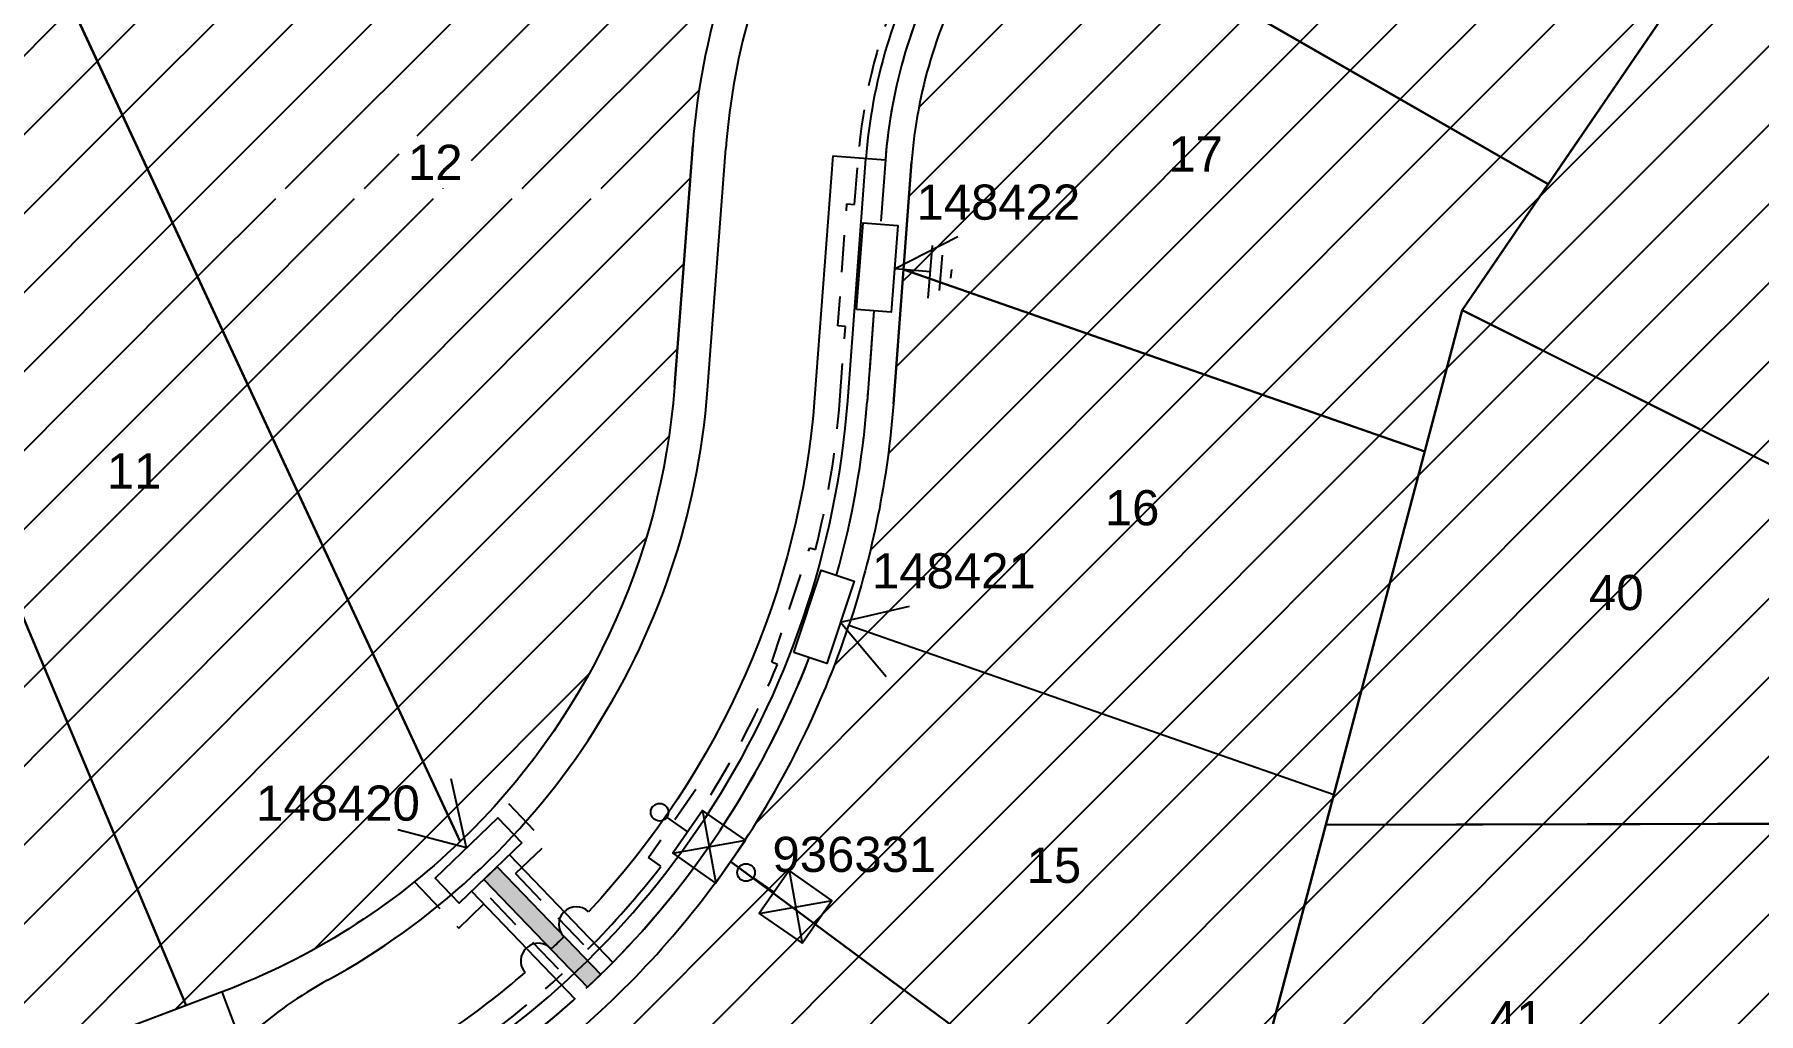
# Model space of a CAD drawing. Header units: metres. Extents: x 310835 to 311433, y 6270349 to 6270744.
# Drawn here: x 311051.5 to 311149.6, y 6270559.3 to 6270615 of the extents above; entities that cross this region are included whole.
import ezdxf
from ezdxf.enums import TextEntityAlignment as Align

# ---------------------------------------------------------------- set-up
doc = ezdxf.new("R2010")
doc.units = ezdxf.units.M
doc.header["$LTSCALE"] = 0.7
for name, pattern in [('Cable Exist OH', [1, 1, 0]), ('Dash', [5, 3, -2]), ('IE Trench LV', [6.5, 5, -1.5])]:
    doc.linetypes.add(name, pattern=pattern)
doc.layers.get('0').update_dxf_attribs({"color": 6})
for name, color, linetype in [('_User Miscellaneous1', 3, 'Continuous'), ('_User Miscellaneous11', 7, 'Continuous'), ('_User Miscellaneous3', 11, 'Continuous'), ('_User Miscellaneous4', 7, 'Continuous'), ('_User Miscellaneous7', 150, 'Continuous'), ('_User Miscellaneous8', 7, 'Continuous'), ('_User Miscellaneous9', 8, 'Continuous'), ('Cadastre Developer_SP_NEW', 4, 'Continuous'), ('Cadastre Roads_SP_NEW', 8, 'Continuous'), ('Duct_SP_NEW', 2, 'Continuous'), ('Equip_LV_NEW', 5, 'Continuous'), ('Mains_LV_NEW_T84', 2, 'Continuous'), ('Services_SP_NEW_UG', 2, 'Continuous'), ('SupportsUG_SP_LV_NEW', 2, 'Continuous'), ('SupportsUG_SP_LV_SL_NEW', 2, 'Continuous'), ('Trench_SP_NEW', 2, 'Continuous')]:
    doc.layers.add(name, color=color, linetype=linetype)
doc.layers.add('_User Miscellaneous5', color=7, linetype='Continuous', lineweight=35)
doc.layers.add('_User Notes', color=7, linetype='Continuous', plot=False)
doc.styles.add('ARIAL', font='arial.ttf', dxfattribs={"height": 2})
doc.styles.add('POLE_LABEL', font='arial.ttf')
doc.styles.add('SL_LABEL', font='arial.ttf')
doc.styles.get("Standard").update_dxf_attribs({"font": 'arial.ttf'})
doc.styles.add('style1', font='iso3098b.shx')
doc.linetypes.add('Cable New UG', pattern='A,8,-1,["x",style1,S=3.5,R=0,X=0.35,Y=-1],-3.5', length=12.5)

# ---------------------------------------------------------------- blocks, each defined once
blk = doc.blocks.new('*U35')
at = {"lineweight": -3}
blk.add_lwpolyline([(-2.475, 2.49), (2.475, 2.49), (2.475, 0.51), (-2.475, 0.51)], close=True, dxfattribs=at)
for tag, flags, p in [('STREET_CODE', 9, (1.5, 3.5)), ('OWNED_BY', 9, (1.5, 3.3)), ('OPERATED_BY', 9, (1.5, 3.1)), ('MAINTAINED_BY', 9, (1.5, 2.9)), ('STATE', 9, (1.5, 2.7)), ('SUPPORT_TYPE', 9, (1.5, 2.5)), ('USAGE', 9, (1.5, 2.3)), ('LEGEND', 9, (1.5, 2.1)), ('PARENT', 9, (1.5, 1.9)), ('Z', 1, (1.5, 0.9)), ('SUBURB', 9, (1.5, 1.7)), ('STREETNAME', 9, (1.5, 1.5)), ('LOCATION', 9, (1.5, 1.3)), ('NOTES', 9, (1.5, 1.1))]:
    blk.add_attdef(tag, text='', height=0.2, dxfattribs=dict(flags=flags)).set_placement(p, align=Align.MIDDLE_LEFT)
at = {"layer": '_User Miscellaneous4', "style": 'ARIAL', "flags": 8}
blk.add_attdef('ASSET_NUM', text='', height=2, dxfattribs=at).set_placement((2, 5.5), align=Align.MIDDLE_LEFT)
blk = doc.blocks.new('A$C1B2C29DD')
at = {"layer": 'Services_SP_NEW_UG', "color": 2, "flags": 128}
for points in [[(0, 0), (-2.1, 3.444)], [(0, 0), (2.1, 3.444)]]:
    blk.add_lwpolyline(points, dxfattribs=at)
blk = doc.blocks.new('*U135')
at = {"layer": '_User Miscellaneous7', "lineweight": -3}
for points in [[(0, -3.03), (0, -1.58)], [(-1.485, -3.03), (1.5, -6.015)], [(1.485, -3.03), (-1.485, -6)]]:
    blk.add_lwpolyline(points, dxfattribs=at)
blk.add_lwpolyline([(-1.485, -6), (1.485, -6), (1.485, -3.03), (-1.485, -3.03)], close=True, dxfattribs=at)
blk.add_circle((0, -1.08), 0.5, dxfattribs=at)
at = {"layer": '_User Miscellaneous8', "color": 2, "lineweight": -3}
blk.add_lwpolyline([(-1.485, 0), (1.485, 0), (1.485, 2.97), (-1.485, 2.97)], close=True, dxfattribs=at)
at = {"layer": '_User Miscellaneous9', "color": 2, "lineweight": -3}
for points in [[(-1.485, 2.97), (1.5, -0.015)], [(1.485, 2.97), (-1.485, -0.015)]]:
    blk.add_lwpolyline(points, dxfattribs=at)
at = {"style": 'POLE_LABEL', "flags": 9}
blk.add_attdef('STRUCTURE_PLANT_NUMBER', text='', height=0.2, dxfattribs=at).set_placement((1.641, 1.727), align=Align.MIDDLE_LEFT)
for tag, flags, p in [('STREET_CODE', 9, (1.641, 1.485)), ('OWNED_BY', 9, (1.641, 1.085)), ('OPERATED_BY', 9, (1.641, 0.885)), ('COLUMN_TYPE', 9, (1.641, 1.285)), ('STATE', 9, (1.641, 0.485)), ('USAGE', 9, (1.641, 0.285)), ('MAINTAINED_BY', 9, (1.641, 0.685)), ('LEGEND', 9, (1.641, 0.085)), ('SUBURB', 9, (1.641, -0.315)), ('STREETNAME', 9, (1.641, -0.515)), ('PARENT', 9, (1.641, -0.115)), ('LOCATION', 9, (1.641, -0.715)), ('NOTES', 9, (1.641, -0.915)), ('Z', 1, (1.641, -1.315)), ('LABEL_ALIGNMENT', 9, (1.641, -1.115))]:
    blk.add_attdef(tag, text='', height=0.2, dxfattribs=dict(flags=flags)).set_placement(p, align=Align.MIDDLE_LEFT)
at = {"layer": '_User Miscellaneous5', "style": 'ARIAL', "flags": 8}
blk.add_attdef('ASSET_NUM', text='', height=2, dxfattribs=at).set_placement((2, 3.485), align=Align.MIDDLE_LEFT)
blk = doc.blocks.new('*U49')
at = {"layer": '_User Miscellaneous8', "color": 2}
blk.add_line((0, 0), (0, 1.45), dxfattribs=at)
blk.add_circle((0, 1.95), 0.5, dxfattribs=at)
for tag, p, flags in [('Z', (0, 0), 1), ('OPERATED_BY', (0, -9.607), 9)]:
    blk.add_attdef(tag, p, '', height=0.2, dxfattribs=dict(flags=flags))
at = {"style": 'SL_LABEL', "flags": 9}
blk.add_attdef('STREET_CODE', text='', height=0.2, dxfattribs=at).set_placement((0, -0.2), align=Align.MIDDLE_LEFT)
at = {"flags": 9}
for tag, p in [('CONSTRUCTED_VOLTAGE', (0, -0.4)), ('CONTROL_TYPE', (0, -0.6)), ('LANTERN_PURPOSE', (0, -0.8)), ('LANTERN_TYPE', (0, -1)), ('OPERATING_VOLTAGE', (0, -1.4)), ('ORIENTATION', (0, -1.6)), ('OWNED_BY', (0, -1.8)), ('STATE', (0, -2)), ('NO_PHASES', (0, -1.2)), ('CEXIST', (0, -2.4)), ('CNEW', (0, -2.6)), ('CNUMBER', (0, -2.8)), ('CREMOVE', (0, -3)), ('USAGE', (0, -2.2)), ('CREPLACE', (0, -3.2)), ('LKINGHEIGHT', (0, -3.4)), ('LBRACKET', (0, -3.6)), ('LBRACKETVOCAB', (0, -3.8)), ('LCATEGORY', (0, -4)), ('LCHARGE1', (0, -4.2)), ('LCHARGE1PERCENT', (0, -4.4)), ('LCHARGE2', (0, -4.6)), ('LCHARGE2PERCENT', (0, -4.8)), ('LCHARGE3', (0, -5)), ('LCHARGE3PERCENT', (0, -5.2)), ('LEXIST', (0, -5.4)), ('LLAMP', (0, -5.6)), ('LLAMPVOCAB', (0, -5.8)), ('LMAST', (0, -6)), ('LMASTVOCAB', (0, -6.2)), ('LNEW', (0, -6.4)), ('LANTNUMBER', (0, -6.6)), ('LOUTREACH', (0, -7)), ('LOUTREACHVOCAB', (0, -7.2)), ('LRATECODE', (0, -7.4)), ('LREMOVE', (0, -7.6)), ('LREPLACE', (0, -7.8)), ('SUBURB', (0, -8.6)), ('STREETNAME', (0, -8.8)), ('LTYPE', (0, -8)), ('LTYPEVOCAB', (0, -8.2)), ('LEGEND', (0, -8.4)), ('LOCATION', (0, -9)), ('NOTES', (0, -9.2)), ('MAINTAINED_BY', (0, -9.863))]:
    blk.add_attdef(tag, text='', height=0.2, dxfattribs=at).set_placement(p, align=Align.MIDDLE_LEFT)
at = {"layer": '_User Notes', "style": 'SL_LABEL', "flags": 8}
blk.add_attdef('ASSET_NUM', text='', height=2.5, dxfattribs=at).set_placement((2, 2), align=Align.MIDDLE_LEFT)
at = {"layer": '_User Notes', "flags": 8}
blk.add_attdef('LNUMBER', text='', height=2.5, dxfattribs=at).set_placement((1.2, -2.8), align=Align.MIDDLE_LEFT)
blk = doc.blocks.new('Earth')
for p, q in [((0, -2.044), (0, 0)), ((-1.5, -2.044), (1.5, -2.044)), ((-1, -2.644), (1, -2.644)), ((-0.25, -3.244), (0.25, -3.244))]:
    blk.add_line(p, q)

msp = doc.modelspace()

# ---------------------------------------------------------------- hatches: boundary and pattern name
at = {"layer": '_User Miscellaneous1'}
h = msp.add_hatch(dxfattribs=at)
h.set_pattern_fill('ANSI31', color=256)
h.paths.add_polyline_path([(311118.895, 6270644.307, 0.007075), (311117.241, 6270641.423), (311107.451, 6270623.789), (311137.65, 6270606.451), (311147.248, 6270620.483)])
h = msp.add_hatch(dxfattribs=at)
h.set_pattern_fill('ANSI31', color=256)
h.paths.add_polyline_path([(311161.417, 6270641.199), (311157.787, 6270635.893), (311147.248, 6270620.483), (311170.489, 6270600.953, -0.07369), (311184.01, 6270611.167)])
h.paths.add_polyline_path([(311163.127, 6270619.551), (311167.256, 6270619.551), (311167.256, 6270622.615), (311163.127, 6270622.615)], flags=24)
h = msp.add_hatch(dxfattribs=at)
h.set_pattern_fill('ANSI31', color=256)
edge = h.paths.add_edge_path()
edge.add_line((311091.031, 6270618.725), (311090.028, 6270619.915))
edge.add_line((311090.028, 6270619.915), (311088.774, 6270620.465))
edge.add_line((311088.774, 6270620.465), (311089.045, 6270621.082))
edge.add_line((311089.045, 6270621.082), (311075.719, 6270636.897))
edge.add_line((311075.719, 6270636.897), (311072.788, 6270634.911))
edge.add_line((311072.788, 6270634.911), (311053.723, 6270618.374))
edge.add_line((311053.723, 6270618.374), (311052.945, 6270618.004))
edge.add_line((311052.945, 6270618.004), (311075.716, 6270569.054))
edge.add_arc((311048.02, 6270597.915), 40, 313.81986, 355.67803)
edge.add_line((311087.907, 6270594.901), (311088.947, 6270608.662))
edge.add_arc((311128.833, 6270605.647), 40, 160.91663, 175.67803, ccw=False)
h.paths.add_polyline_path([(311061.661, 6270605.636), (311084.88, 6270605.636), (311084.88, 6270606.198), (311061.661, 6270606.198)], flags=16)
h.paths.add_polyline_path([(311072.238, 6270606.191), (311076.35, 6270606.191), (311076.35, 6270609.204), (311072.238, 6270609.204)], flags=16)
h = msp.add_hatch(dxfattribs=at)
h.set_pattern_fill('ANSI31', color=256)
h.paths.add_polyline_path([(311107.451, 6270623.789), (311106.73, 6270622.49), (311104.773, 6270618.965, 0.107949), (311101.411, 6270607.72), (311100.948, 6270601.597), (311130.615, 6270591.248), (311132.743, 6270599.276), (311137.251, 6270605.867), (311137.65, 6270606.451)])
h = msp.add_hatch(dxfattribs=at)
h.set_pattern_fill('ANSI31', color=256)
h.paths.add_polyline_path([(311170.489, 6270600.953), (311147.248, 6270620.483), (311137.65, 6270606.451), (311132.743, 6270599.276), (311159.759, 6270585.767, -0.005097), (311160.286, 6270586.821), (311161.772, 6270589.792), (311161.888, 6270589.734, -0.061377)])
h.paths.add_polyline_path([(311149.659, 6270602.198), (311153.77, 6270602.198), (311153.77, 6270605.21), (311149.659, 6270605.21)], flags=24)
h = msp.add_hatch(dxfattribs=at)
h.set_pattern_fill('ANSI31', color=256)
h.paths.add_polyline_path([(311075.716, 6270569.054), (311052.945, 6270618.004), (311038.493, 6270611.137), (311060.113, 6270559.724), (311062.157, 6270560.497, 0.101239)])
h.paths.add_polyline_path([(311063.884, 6270569.132), (311074.202, 6270569.132), (311074.202, 6270573.253), (311063.884, 6270573.253)], flags=24)
h.paths.add_polyline_path([(311055.091, 6270588.633), (311059.203, 6270588.633), (311059.203, 6270591.646), (311055.091, 6270591.646)], flags=24)
h = msp.add_hatch(dxfattribs=at)
h.set_pattern_fill('ANSI31', color=256)
h.paths.add_polyline_path([(311038.493, 6270611.137), (311024.042, 6270604.269), (311043.274, 6270553.363), (311060.113, 6270559.724)])
h.paths.add_polyline_path([(311024.121, 6270575.259), (311026.696, 6270575.259), (311026.696, 6270578.322), (311024.121, 6270578.322)], flags=24)
h.paths.add_polyline_path([(311039.653, 6270581.583), (311043.782, 6270581.583), (311043.782, 6270584.646), (311039.653, 6270584.646)], flags=24)
h = msp.add_hatch(dxfattribs=at)
h.set_pattern_fill('ANSI31', color=256)
h.paths.add_polyline_path([(311100.948, 6270601.597), (311100.371, 6270593.959, -0.061409), (311097.843, 6270581.363), (311125.442, 6270571.735), (311130.615, 6270591.248)])
h = msp.add_hatch(dxfattribs=at)
h.set_pattern_fill('ANSI31', color=256)
h.paths.add_polyline_path([(311159.535, 6270585.32), (311159.542, 6270585.317, -0.002163), (311159.759, 6270585.767), (311132.743, 6270599.276), (311130.615, 6270591.248), (311124.982, 6270569.999), (311154.723, 6270570.074, -0.052088), (311157.944, 6270581.644), (311157.746, 6270581.743)])
h.paths.add_polyline_path([(311139.466, 6270581.715), (311143.578, 6270581.715), (311143.578, 6270584.727), (311139.466, 6270584.727)], flags=24)
h = msp.add_hatch(dxfattribs=at)
h.set_pattern_fill('ANSI31', color=256)
h.paths.add_polyline_path([(311125.442, 6270571.735), (311097.843, 6270581.363, -0.064934), (311091.931, 6270569.138), (311091.948, 6270569.126), (311091.099, 6270567.908), (311118.963, 6270547.291)])
h = msp.add_hatch(dxfattribs=at)
h.set_pattern_fill('ANSI31', color=256)
h.paths.add_polyline_path([(311126.587, 6270542.863), (311110.222, 6270536.661), (311122.615, 6270503.961), (311138.941, 6270510.263)])
h.paths.add_polyline_path([(311152.501, 6270547.925), (311152.501, 6270547.925), (311152.913, 6270552.359), (311152.96, 6270552.857), (311126.587, 6270542.863), (311138.941, 6270510.263), (311145.642, 6270512.85), (311149.744, 6270518.273)])
h.paths.add_polyline_path([(311154.162, 6270565.79), (311154.162, 6270565.79, -0.018692), (311154.723, 6270570.074), (311124.982, 6270569.999), (311116.807, 6270539.157), (311152.96, 6270552.857)])
h.paths.add_polyline_path([(311110.222, 6270536.661), (311101.191, 6270533.239), (311101.191, 6270533.239), (311093.858, 6270530.46), (311106.288, 6270497.659), (311122.615, 6270503.961)])
h.paths.add_polyline_path([(311122.525, 6270523.393), (311126.649, 6270523.393), (311126.649, 6270526.444), (311122.525, 6270526.444)], flags=24)
h = msp.add_hatch(dxfattribs=at)
h.set_pattern_fill('ANSI31', color=256)
h.paths.add_polyline_path([(311091.099, 6270567.908), (311090.251, 6270566.689), (311090.233, 6270566.701, -0.06158), (311081.361, 6270557.361), (311101.191, 6270533.239), (311110.222, 6270536.661), (311116.807, 6270539.157), (311118.963, 6270547.291)])
at = {"layer": '_User Miscellaneous11'}
h = msp.add_hatch(color=256, dxfattribs=at)
h.dxf.hatch_style = 1
h.paths.add_polyline_path([(311077.816, 6270567.618), (311077.065, 6270566.898), (311082.958, 6270560.758), (311083.708, 6270561.478)])

# ---------------------------------------------------------------- linework, layer by layer
at = {"layer": 'Cadastre Developer_SP_NEW'}
for p, q in [((311137.65, 6270606.451), (311107.451, 6270623.789)), ((311132.743, 6270599.276), (311147.248, 6270620.483)), ((311147.248, 6270620.483), (311137.65, 6270606.451)), ((311052.945, 6270618.004), (311075.716, 6270569.054)), ((311087.907, 6270594.901), (311088.947, 6270608.662)), ((311100.371, 6270593.959), (311101.411, 6270607.72)), ((311101.411, 6270607.72), (311100.948, 6270601.597)), ((311137.65, 6270606.451), (311132.743, 6270599.276)), ((311100.948, 6270601.597), (311100.371, 6270593.959)), ((311130.615, 6270591.248), (311100.948, 6270601.597)), ((311132.743, 6270599.276), (311118.963, 6270547.291)), ((311124.982, 6270569.999), (311132.743, 6270599.276)), ((311130.615, 6270591.248), (311132.743, 6270599.276)), ((311132.743, 6270599.276), (311159.759, 6270585.767)), ((311125.442, 6270571.735), (311130.615, 6270591.248)), ((311097.843, 6270581.363), (311125.442, 6270571.735)), ((311118.963, 6270547.291), (311125.442, 6270571.735)), ((311116.807, 6270539.157), (311124.982, 6270569.999)), ((311124.982, 6270569.999), (311154.723, 6270570.074)), ((311091.099, 6270567.908), (311118.963, 6270547.291))]:
    msp.add_line(p, q, dxfattribs=at)
at = {"layer": 'Cadastre Developer_SP_NEW', "linetype": 'Continuous'}
for p, q in [((311060.113, 6270559.724), (311038.493, 6270611.137)), ((311062.157, 6270560.497), (311060.113, 6270559.724)), ((311060.113, 6270559.724), (311043.274, 6270553.363))]:
    msp.add_line(p, q, dxfattribs=at)
at = {"layer": 'Cadastre Developer_SP_NEW', "linetype": 'Dash'}
for p, q in [((311098.164, 6270605.292), (311098.362, 6270607.917)), ((311097.325, 6270594.156), (311097.642, 6270598.361))]:
    msp.add_line(p, q, dxfattribs=at)
at = {"layer": 'Cadastre Developer_SP_NEW'}
for points in [[(311117.241, 6270641.423), (311107.451, 6270623.789), (311137.65, 6270606.451), (311147.248, 6270620.483), (311118.895, 6270644.307, 0.007075), (311117.241, 6270641.423)], [(311075.716, 6270569.054), (311052.945, 6270618.004), (311053.723, 6270618.374), (311075.448, 6270637.219), (311091.031, 6270618.725, 0.064498), (311088.947, 6270608.662), (311087.907, 6270594.901, -0.184699), (311075.716, 6270569.054)], [(311100.948, 6270601.597), (311130.615, 6270591.248), (311132.743, 6270599.276), (311137.65, 6270606.451), (311107.451, 6270623.789), (311104.773, 6270618.965, 0.107949), (311101.411, 6270607.72), (311100.948, 6270601.597)], [(311159.759, 6270585.767), (311132.743, 6270599.276), (311137.251, 6270605.867), (311147.248, 6270620.483), (311170.489, 6270600.953, 0.080953), (311159.759, 6270585.767)], [(311097.843, 6270581.363), (311125.442, 6270571.735), (311130.615, 6270591.248), (311100.948, 6270601.597), (311100.371, 6270593.959, -0.061409), (311097.843, 6270581.363)], [(311124.982, 6270569.999), (311154.723, 6270570.074, -0.071654), (311159.759, 6270585.767), (311132.743, 6270599.276), (311124.982, 6270569.999)], [(311118.963, 6270547.291), (311091.099, 6270567.908, 0.07204), (311097.843, 6270581.363), (311125.442, 6270571.735), (311118.963, 6270547.291)], [(311154.162, 6270565.79, -0.018692), (311154.723, 6270570.074), (311124.982, 6270569.999), (311116.807, 6270539.157), (311152.96, 6270552.857), (311154.162, 6270565.79)], [(311101.191, 6270533.239), (311081.361, 6270557.361, 0.068682), (311091.099, 6270567.908), (311118.963, 6270547.291), (311116.807, 6270539.157), (311101.191, 6270533.239)]]:
    msp.add_lwpolyline(points, format="xyb", close=True, dxfattribs=at)
at = {"layer": 'Cadastre Developer_SP_NEW', "linetype": 'Continuous'}
msp.add_lwpolyline([(311060.113, 6270559.724), (311038.493, 6270611.137), (311052.945, 6270618.004), (311075.716, 6270569.054, -0.101239), (311062.157, 6270560.497), (311060.113, 6270559.724)], format="xyb", close=True, dxfattribs=at)
msp.add_lwpolyline([(311038.493, 6270611.137), (311060.113, 6270559.724), (311043.274, 6270553.363), (311024.042, 6270604.269), (311038.493, 6270611.137)], close=True, dxfattribs=at)
at = {"layer": 'Cadastre Developer_SP_NEW', "linetype": 'Dash', "flags": 128}
for points in [[(311097.642, 6270598.361), (311097.207, 6270598.394), (311097.729, 6270605.325), (311098.164, 6270605.292)], [(311093.773, 6270579.126), (311093.451, 6270579.251), (311095.611, 6270585.764), (311095.932, 6270585.657)], [(311087.131, 6270567.642), (311086.421, 6270568.136), (311089.261, 6270572.215), (311089.977, 6270571.717)], [(311078.854, 6270567.229), (311080.64, 6270568.943), (311078.119, 6270571.57)], [(311078.854, 6270567.229), (311082.986, 6270562.924)], [(311073.104, 6270566.757), (311075.626, 6270564.13), (311077.411, 6270565.844)], [(311077.411, 6270565.844), (311081.543, 6270561.539)]]:
    msp.add_lwpolyline(points, dxfattribs=at)
at = {"layer": 'Cadastre Developer_SP_NEW', "flags": 128}
msp.add_lwpolyline([(311068.004, 6270545.067), (311062.157, 6270560.497)], dxfattribs=at)
at = {"layer": 'Cadastre Developer_SP_NEW', "linetype": 'Dash'}
for centre, radius, start, end in [((311128.871, 6270605.619), 30.595, 157.37436, 175.6922), ((311048.06, 6270597.867), 49.405, 345.69152, 355.6922), ((311048.06, 6270597.867), 49.405, 328.04155, 337.70801), ((311048.06, 6270597.867), 49.405, 298.96711, 312.66594)]:
    msp.add_arc(centre, radius, start, end, dxfattribs=at)
at = {"layer": 'Cadastre Developer_SP_NEW'}
msp.add_arc((311048.06, 6270597.867), 49.405, 314.98554, 322.2753, dxfattribs=at)
at = {"layer": 'Cadastre Roads_SP_NEW'}
for p, q in [((311089.792, 6270594.723), (311090.829, 6270608.484)), ((311097.769, 6270594.123), (311098.806, 6270607.883))]:
    msp.add_line(p, q, dxfattribs=at)
for centre, radius, start, end in [((311128.871, 6270605.619), 38.15, 150.97717, 175.6922), ((311128.871, 6270605.619), 30.15, 150.97717, 175.6922), ((311048.06, 6270597.867), 41.85, 326.62102, 355.6922), ((311048.06, 6270597.867), 49.85, 326.62102, 355.6922), ((311048.06, 6270597.867), 41.85, 298.69928, 326.62102), ((311048.06, 6270597.867), 49.85, 298.69928, 326.62102), ((311079.682, 6270540.107), 24, 118.69928, 144.41368)]:
    msp.add_arc(centre, radius, start, end, dxfattribs=at)
at = {"layer": 'Duct_SP_NEW'}
for p, q in [((311077.065, 6270566.898), (311077.44, 6270567.258)), ((311077.816, 6270567.618), (311077.44, 6270567.258)), ((311077.816, 6270567.618), (311083.708, 6270561.478)), ((311077.065, 6270566.898), (311082.958, 6270560.758)), ((311082.958, 6270560.758), (311083.333, 6270561.118)), ((311083.708, 6270561.478), (311083.333, 6270561.118))]:
    msp.add_line(p, q, dxfattribs=at)
at = {"layer": 'Mains_LV_NEW_T84', "linetype": 'Cable New UG', "flags": 128}
msp.add_lwpolyline([(311096.924, 6270608.059), (311095.884, 6270594.298, -0.171262), (311083.014, 6270565.06)], format="xyb", dxfattribs=at)
for points in [[(311096.924, 6270608.059), (311099.915, 6270607.833)], [(311099.266, 6270599.242), (311098.875, 6270594.072)], [(311078.523, 6270568.297), (311084.415, 6270562.157)], [(311076.358, 6270566.219), (311082.25, 6270560.079)]]:
    msp.add_lwpolyline(points, dxfattribs=at)
at = {"layer": 'Mains_LV_NEW_T84', "linetype": 'Cable New UG'}
for centre, radius, start, end in [((311128.833, 6270605.647), 29, 151.03335, 175.678), ((311048.02, 6270597.915), 51, 344.40236, 355.67803), ((311048.02, 6270597.915), 51, 315.50568, 338.83911), ((311082.322, 6270564.338), 1, 46.20789, 225.01421), ((311080.157, 6270562.261), 1, 42.62632, 221.43264), ((311048.02, 6270597.915), 48, 313.22316, 314.41736), ((311048.02, 6270597.915), 48, 297.79848, 310.83579), ((311048.02, 6270597.915), 51, 301.17507, 312.13485)]:
    msp.add_arc(centre, radius, start, end, dxfattribs=at)
at = {"layer": 'Services_SP_NEW_UG', "color": 2, "flags": 128}
msp.add_lwpolyline([(311100.44, 6270601.636), (311104.032, 6270603.471)], dxfattribs=at)
at = {"layer": 'Trench_SP_NEW', "linetype": 'IE Trench LV', "flags": 128}
for points in [[(311099.915, 6270607.833), (311099.639, 6270604.178)], [(311099.266, 6270599.242), (311098.875, 6270594.072)]]:
    msp.add_lwpolyline(points, dxfattribs=at)
at = {"layer": 'Trench_SP_NEW', "linetype": 'IE Trench LV'}
for centre, radius, start, end in [((311128.833, 6270605.647), 29, 151.03335, 175.678), ((311048.02, 6270597.915), 51, 344.40236, 355.67803), ((311048.02, 6270597.915), 51, 326.80801, 338.83911), ((311048.02, 6270597.915), 51, 297.79848, 323.4709)]:
    msp.add_arc(centre, radius, start, end, dxfattribs=at)

# ---------------------------------------------------------------- block references
at = {"layer": '_User Miscellaneous3', "ltscale": 0.5}
ref = msp.add_blockref('*U135', (311091.099, 6270567.908), dxfattribs=dict(at, rotation=55.15842714227298))
ref.add_attrib('ASSET_NUM_001', '936331', (311093.486, 6270567.322), dxfattribs={"layer": '_User Miscellaneous5', "height": 2, "style": 'ARIAL'})
at = {"layer": 'Equip_LV_NEW', "linetype": 'Cable Exist OH', "lineweight": 0, "rotation": 85.02332944452351}
msp.add_blockref('Earth', (311100.44, 6270601.636), dxfattribs=at)
at = {"layer": 'SupportsUG_SP_LV_NEW'}
ref = msp.add_blockref('*U35', (311100.948, 6270601.597), dxfattribs=dict(at, rotation=85.69219511780841))
ref.add_attrib('ASSET_NUM_001', '148422', (311101.686, 6270604.429), dxfattribs={"layer": '_User Miscellaneous4', "height": 2, "style": 'ARIAL'})
ref = msp.add_blockref('*U35', (311097.843, 6270581.363), dxfattribs=dict(at, rotation=71.65816299052287))
ref.add_attrib('ASSET_NUM_001', '148421', (311099.154, 6270583.453), dxfattribs={"layer": '_User Miscellaneous4', "height": 2, "style": 'ARIAL'})
for p, rotation in [((311097.359, 6270581.523), 251.6581629905229), ((311076.069, 6270568.686), 43.82663739328888)]:
    msp.add_blockref('A$C1B2C29DD', p, dxfattribs=dict(at, rotation=rotation))
ref = msp.add_blockref('*U35', (311075.716, 6270569.054), dxfattribs=dict(at, rotation=223.8266373932889))
ref.add_attrib('ASSET_NUM_001', '148420', (311064.092, 6270570.237), dxfattribs={"layer": '_User Miscellaneous4', "height": 2, "style": 'ARIAL'})
at = {"layer": 'SupportsUG_SP_LV_SL_NEW', "ltscale": 0.5, "rotation": 55.15842714227298}
msp.add_blockref('*U49', (311088.662, 6270569.604), dxfattribs=at)

# ---------------------------------------------------------------- texts
at = {"layer": 'Cadastre Developer_SP_NEW', "style": 'ARIAL'}
for s, p in [('17', (311117.574, 6270607.164)), ('12', (311074.294, 6270606.693)), ('11', (311057.147, 6270589.136)), ('16', (311113.959, 6270587.042)), ('40', (311141.522, 6270582.217)), ('15', (311109.509, 6270566.7)), ('41', (311135.826, 6270557.977))]:
    msp.add_text(s, height=2, dxfattribs=at).set_placement(p, align=Align.CENTER)

doc.saveas('drawing.dxf')
